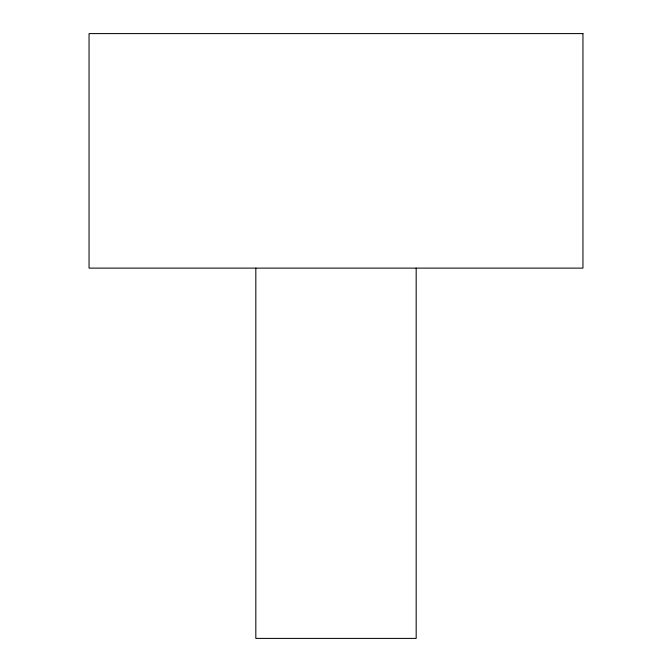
<?xml version="1.0" encoding="UTF-8"?>
<svg xmlns="http://www.w3.org/2000/svg" width="672" height="672" viewBox="0 0 672 672"><rect width="100%" height="100%" fill="white"/><g stroke="black" fill="none" stroke-linecap="round" stroke-linejoin="round"><path stroke-width="1.01" d="M416.178 268.12L416.178 638.4L255.822 638.4L255.822 268.12M582.952 33.6L89.048 33.6L89.048 268.12L582.952 268.12L582.952 33.6"/></g></svg>
